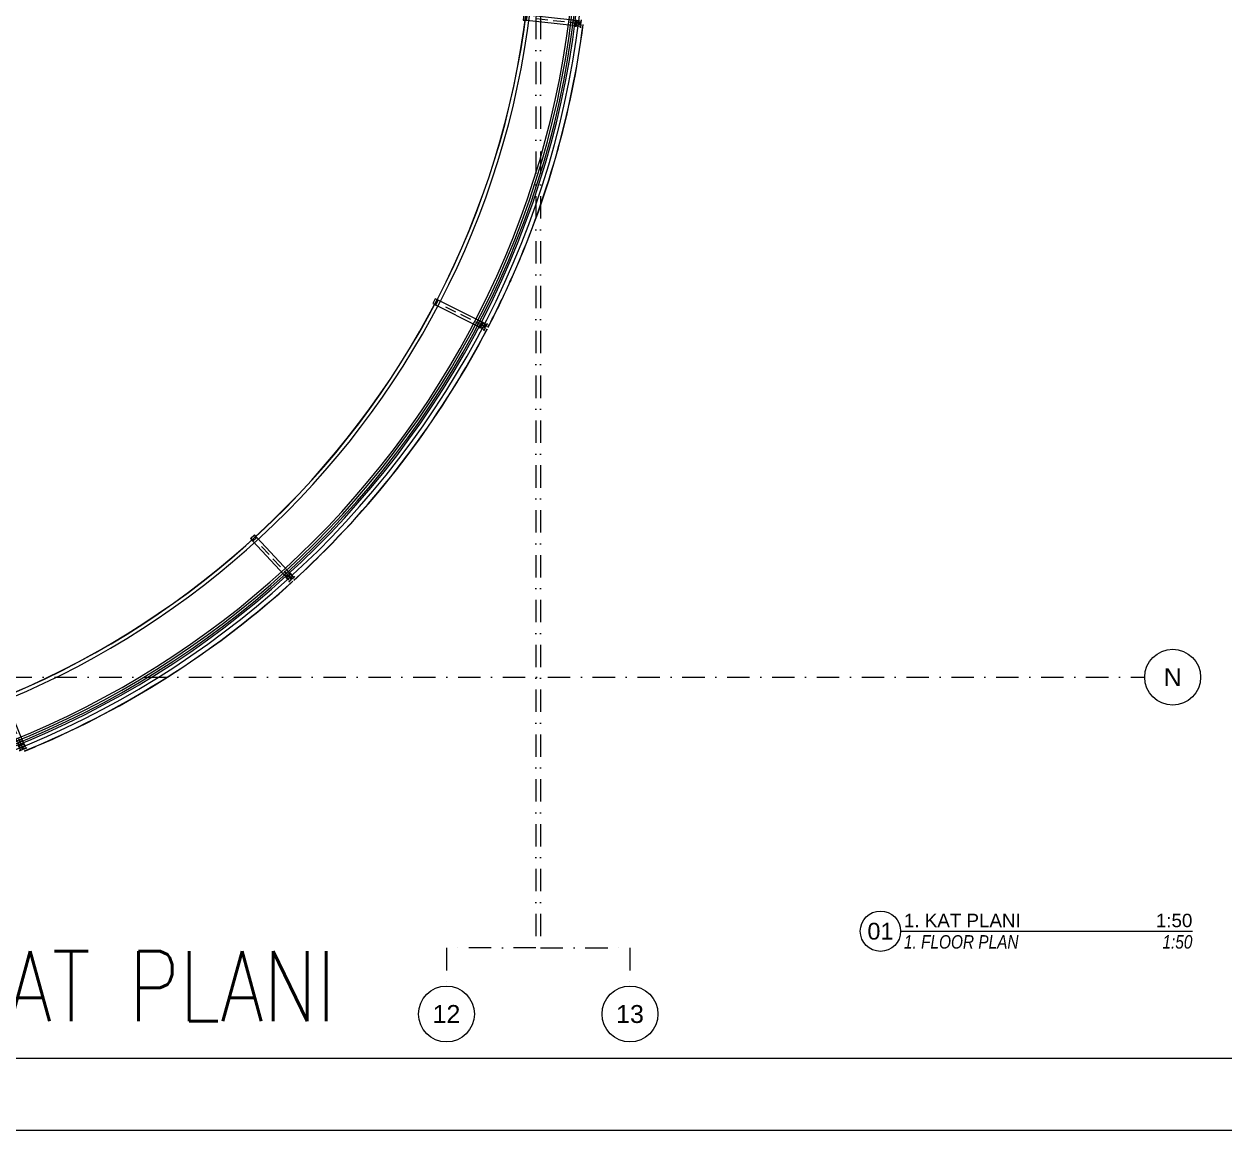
# Model space of a CAD drawing. Extents: x -9059 to 11889, y -1514 to 6575.
# Drawn here: x 9282 to 10623, y 0 to 1236 of the extents above; entities that cross this region are included whole.
import ezdxf
from ezdxf.enums import TextEntityAlignment as Align

# ---------------------------------------------------------------- set-up
doc = ezdxf.new("R2010")
doc.units = 0
doc.header["$LTSCALE"] = 25
doc.header["$MEASUREMENT"] = 0
for name, pattern in [('DASHDOT', [1, 0.5, -0.25, 0, -0.25]), ('DOT2', [0.125, 0, -0.125]), ('HIDDEN', [0.375, 0.25, -0.125])]:
    doc.linetypes.add(name, pattern=pattern)
doc.layers.get('0').update_dxf_attribs({"color": 9, "lineweight": 9})
for name, color, linetype, lineweight in [('06D', 9, 'Continuous', 9), ('10', 9, 'Continuous', 9), ('12', 9, 'Continuous', 9), ('14', 9, 'Continuous', 9), ('20', 9, 'DOT2', 9), ('21_mahal200', 9, 'Continuous', 9), ('24', 9, 'DASHDOT', 9), ('33', 9, 'BATTING', 9), ('40A', 9, 'Continuous', 9), ('E-YAZI', 7, 'Continuous', 30)]:
    doc.layers.add(name, color=color, linetype=linetype, lineweight=lineweight)
doc.styles.add('$1$Arial', font='arial.ttf', dxfattribs={"height": 2.5})
doc.styles.add('Arial', font='arial.ttf', dxfattribs={"height": 2.5})
doc.styles.add('E-YAZI', font='txttw.shx')
doc.styles.add('MuuM_TEXT-ITALIC', font='ARIALNI.TTF')
doc.linetypes.add('BATTING', pattern='A,0.0001,-0.1,[134,ltypeshp.shx,S=0.1,R=0,X=-0.1,Y=0],-0.2,[134,ltypeshp.shx,S=0.1,R=180,X=0.1,Y=0],-0.1', length=0.4001)

# ---------------------------------------------------------------- blocks, each defined once
blk = doc.blocks.new('$0$0_aks')
at = {"linetype": 'Continuous'}
blk.add_circle((0, 0), 3.12, dxfattribs=at)
at = {"style": '$1$Arial'}
blk.add_attdef('AKS', text='', height=2.5, dxfattribs=at).set_placement((0, 0), align=Align.MIDDLE_CENTER)
blk = doc.blocks.new('0_drawinglabel')
blk.add_lwpolyline([(3, 0), (46.46, 0)])
blk.add_circle((0, 0), 3)
at = {"style": 'Arial'}
blk.add_attdef('CIZIMADI', text='', height=2, dxfattribs=at).set_placement((3.5, 0), align=Align.BOTTOM_LEFT)
blk.add_attdef('OLCEK', text='', height=2, dxfattribs=at).set_placement((46.46, 0), align=Align.BOTTOM_RIGHT)
blk.add_attdef('CIZIMNO', text='', height=2.5, dxfattribs=at).set_placement((0, 0), align=Align.MIDDLE)
at = {"style": 'MuuM_TEXT-ITALIC'}
blk.add_attdef('DRAWINGNAME', text='', height=2, dxfattribs=at).set_placement((3.5, -0.59), align=Align.TOP_LEFT)
blk.add_attdef('SCALE', text='', height=2, dxfattribs=at).set_placement((46.46, -0.59), align=Align.TOP_RIGHT)
blk = doc.blocks.new('PR')
at = {"layer": '10'}
blk.add_hatch(color=256, dxfattribs=at).paths.add_polyline_path([(9909.7, 1968.8), (9910.1, 1968.8), (9910.1, 1971.3), (9909.7, 1971.3)])
at = {"layer": '06D'}
for points in [[(9905.6, 1973.4), (9854.3, 1973.4)], [(9905.6, 1967.4), (9854.3, 1967.4)]]:
    blk.add_lwpolyline(points, dxfattribs=at)
at = {"layer": '10'}
for points in [[(9854.3, 1973.4), (9850.3, 1973.4), (9850.3, 1967.4), (9854.3, 1967.4), (9854.3, 1973.4)], [(9854.3, 1973.4), (9850.3, 1973.4), (9850.3, 1967.4), (9854.3, 1967.4), (9854.3, 1973.4)], [(9909.6, 1973.4), (9905.6, 1973.4), (9905.6, 1967.4), (9909.6, 1967.4), (9909.6, 1973.4)], [(9909.6, 1973.4), (9905.6, 1973.4), (9905.6, 1967.4), (9909.6, 1967.4), (9909.6, 1973.4)], [(9907.8, 1967.1), (9909.8, 1967.1), (9909.8, 1973.6), (9911.7, 1973.6)], [(9911.7, 1967.1), (9909.8, 1967.1), (9909.8, 1973.6), (9907.8, 1973.6)], [(9913.9, 1973.3), (9910.2, 1973.3), (9910.2, 1967.4), (9913.9, 1967.4)], [(9913.9, 1967.4), (9910.2, 1967.4), (9910.2, 1973.3), (9913.9, 1973.3)], [(9914.9, 1974.7), (9914.9, 1971.3), (9912.3, 1971.3), (9912.3, 1971.1), (9915.1, 1971.1), (9915.1, 1974.7)], [(9915.1, 1965.8), (9915.1, 1969.7), (9912.3, 1969.7), (9912.3, 1969.5), (9914.9, 1969.5), (9914.9, 1965.8)]]:
    blk.add_lwpolyline(points, dxfattribs=at)
for points in [[(9854.1, 1973.2), (9850.5, 1973.2), (9850.5, 1967.6), (9854.1, 1967.6)], [(9854.1, 1973.2), (9850.5, 1973.2), (9850.5, 1967.6), (9854.1, 1967.6)], [(9909.4, 1973.2), (9905.8, 1973.2), (9905.8, 1967.6), (9909.4, 1967.6)], [(9909.4, 1973.2), (9905.8, 1973.2), (9905.8, 1967.6), (9909.4, 1967.6)], [(9909.7, 1968.8), (9910.1, 1968.8), (9910.1, 1971.3), (9909.7, 1971.3)]]:
    blk.add_lwpolyline(points, close=True, dxfattribs=at)
at = {"layer": '20', "linetype": 'HIDDEN', "ltscale": 2}
blk.add_lwpolyline([(9915.1, 1970.4), (9861.3, 1970.4)], dxfattribs=at)

msp = doc.modelspace()

# ---------------------------------------------------------------- linework, layer by layer
at = {"layer": '06D'}
for points in [[(8939.47, 625.92), (8939.56, 353.25, 0.3865428), (9908.65, 1314.28)], [(8943.47, 625.92), (8943.55, 357.44, 0.3853043), (9904.64, 1314.3)], [(8994.85, 631.92), (8994.92, 412.85, 0.3688386), (9853.26, 1315.64, 0.3688386)]]:
    msp.add_lwpolyline(points, format="xyb", dxfattribs=at)
at = {"layer": '10', "linetype": 'Continuous'}
for points in [[(8998.85, 631.92), (8998.92, 417.3, 0.3675194), (9849.26, 1315.86)], [(9825.02, 947.55), (9825.02, 947.55, 0.0736336), (9906.65, 1234.93, 0.0731862)], [(9825.87, 948.94), (9825.29, 947.65, 0.0735852), (9906.85, 1234.91, 0.0732365)], [(9800.39, 896.75, 0.013892), (9825.02, 947.55)], [(9800.48, 896.48, 0.0139405), (9825.29, 947.65)], [(9613.72, 642.97), (9612.44, 641.7, 0.0776944), (9799.55, 895.13, 0.0772961)], [(9613.72, 642.69), (9612.72, 641.69, 0.0776294), (9799.84, 895.21, 0.0773461)], [(9583.59, 614, 0.0098515), (9612.72, 641.69)], [(9583.6, 614.28, 0.0097536), (9612.44, 641.7)], [(9306.09, 433.42), (9304.42, 432.69, 0.0817474), (9582.26, 613.06, 0.0812995)], [(9305.98, 433.15), (9304.69, 432.58, 0.0817477), (9582.55, 613.05, 0.0813986)], [(9282.74, 423.49, 0.0057739), (9304.42, 432.69)], [(9282.82, 423.3, 0.0058231), (9304.69, 432.58)]]:
    msp.add_lwpolyline(points, format="xyb", dxfattribs=at)
at = {"layer": '10'}
msp.add_lwpolyline([(8999.06, 632.12), (8999.12, 417.52, 0.3674516), (9849.06, 1315.86)], format="xyb", dxfattribs=at)
at = {"layer": '12'}
for points in [[(8943.47, 625.92), (8943.55, 357.44, 0.3853043), (9904.64, 1314.3), (9904.64, 2301.89), (9853.26, 2301.89)], [(8945.47, 625.92), (8945.55, 359.54, 0.3846926), (9902.64, 1314.36), (9902.64, 2299.89), (9853.26, 2299.89)]]:
    msp.add_lwpolyline(points, format="xyb", dxfattribs=at)
at = {"layer": '14'}
msp.add_lwpolyline([(8950.47, 625.93), (8950.55, 364.81, 0.3831537), (9897.64, 1314.49), (9897.64, 2294.89), (9853.26, 2294.89)], format="xyb", dxfattribs=at)
at = {"layer": '24', "ltscale": 2}
for points in [[(9854.06, 2395.87), (9854.06, 203.37), (9754.06, 203.37), (9754.06, 160.84)], [(9859.06, 2395.87), (9859.06, 203.37), (9959.06, 203.37), (9959.06, 160.84)], [(7011.53, 505.87), (10534.06, 505.87)]]:
    msp.add_lwpolyline(points, dxfattribs=at)
at = {"layer": '33', "ltscale": 0.25}
msp.add_lwpolyline([(8947.97, 625.92), (8948.05, 362.17, 0.3839249), (9900.14, 1314.42), (9900.14, 2297.39), (9853.26, 2297.39)], format="xyb", dxfattribs=at)
at = {"layer": '40A'}
for points in [[(11889, 4205), (5944, 4205), (5944, 0), (11889, 0)], [(11349.06, 80), (6024, 80), (6024, 4125), (11349.06, 4125)]]:
    msp.add_lwpolyline(points, close=True, dxfattribs=at)

# ---------------------------------------------------------------- block references
for p, rotation in [((-166.67, 361.37), 353.7228447461329), ((53.25, 3586.26), 333.3318380100962), ((1395.38, 6546.67), 312.83411645534), ((3698.97, 8853.25), 292.2786713041889)]:
    msp.add_blockref('PR', p, dxfattribs=dict(rotation=rotation))
at = {"layer": '21_mahal200', "xscale": 7.5, "yscale": 7.5, "zscale": 7.5}
msp.add_blockref('0_drawinglabel', (10238.86, 222.1), dxfattribs=at).add_auto_attribs({'CIZIMNO': '01', 'CIZIMADI': '1. KAT PLANI', 'OLCEK': '1:50', 'DRAWINGNAME': '1. FLOOR PLAN', 'SCALE': '1:50'})
at = {"layer": '24'}
ref = msp.add_blockref('$0$0_aks', (10565.31, 505.87), dxfattribs=dict(at, xscale=10, yscale=10, zscale=10))
ref.add_attrib('AKS', 'N', dxfattribs={"layer": '0', "height": 20, "style": '$1$Arial'}).set_placement((10565.31, 505.87), align=Align.MIDDLE_CENTER)
ref = msp.add_blockref('$0$0_aks', (9754.06, 129.59), dxfattribs=dict(at, xscale=10, yscale=10, zscale=10))
ref.add_attrib('AKS', '12', dxfattribs={"layer": '0', "height": 20, "style": '$1$Arial'}).set_placement((9754.06, 129.59), align=Align.MIDDLE_CENTER)
ref = msp.add_blockref('$0$0_aks', (9959.06, 129.59), dxfattribs=dict(at, xscale=10, yscale=10, zscale=10))
ref.add_attrib('AKS', '13', dxfattribs={"layer": '0', "height": 20, "style": '$1$Arial'}).set_placement((9959.06, 129.59), align=Align.MIDDLE_CENTER)

# ---------------------------------------------------------------- texts
at = {"layer": 'E-YAZI', "color": 4, "style": 'E-YAZI', "width": 0.8}
msp.add_text('1. KAT TELEFON-DATA-CCTV SISTEMI TESISAT PLANI', height=78.4, dxfattribs=at).set_placement((7434.42, 121.56))

doc.saveas('drawing.dxf')
